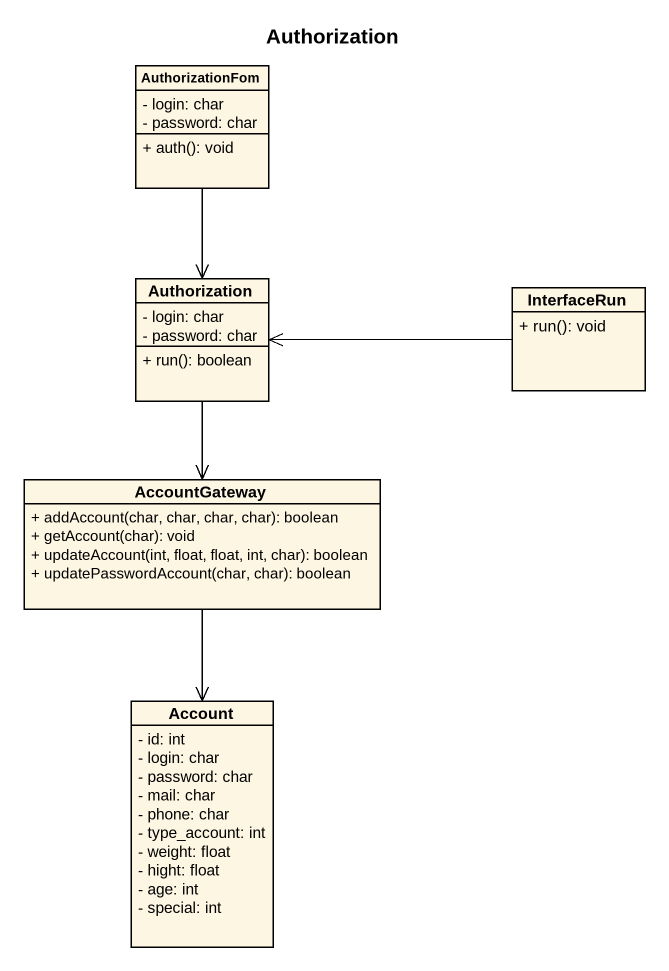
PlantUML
@startuml
title Authorization
hide circle
hide empty members
skinparam classAttributeIconSize 0
class AuthorizationFom {
  - login: char
  - password: char
  + auth(): void
}
class Authorization {
  - login: char
  - password: char
  + run(): boolean
}
class InterfaceRun {
  + run(): void
}
class AccountGateway {
  + addAccount(char, char, char, char): boolean
  + getAccount(char): void
  + updateAccount(int, float, float, int, char): boolean
  + updatePasswordAccount(char, char): boolean
}
class Account {
  - id: int
  - login: char
  - password: char
  - mail: char
  - phone: char
  - type_account: int
  - weight: float
  - hight: float
  - age: int
  - special: int
}
AuthorizationFom --> Authorization
Authorization --> AccountGateway
InterfaceRun -left-> Authorization
AccountGateway --> Account
@enduml
